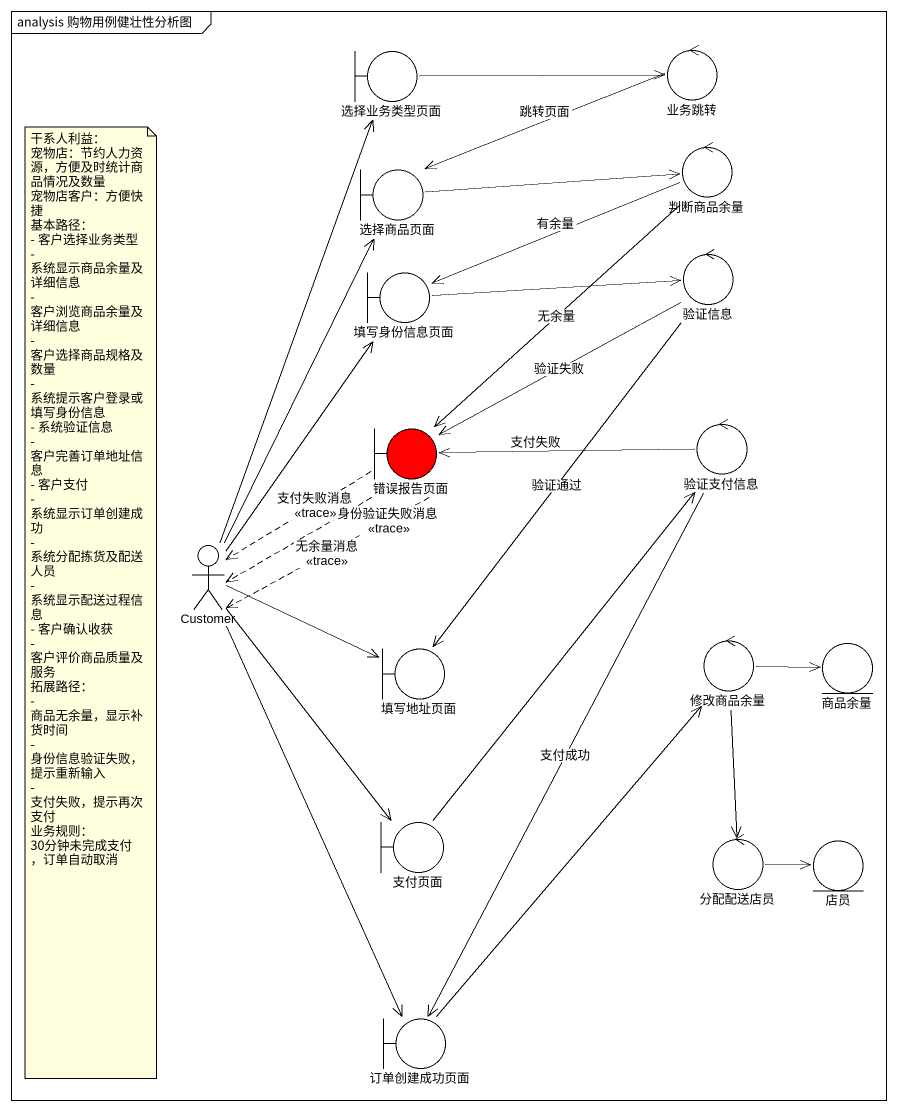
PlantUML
@startuml
mainframe analysis 购物用例健壮性分析图
boundary 选择业务类型页面
control 业务跳转
control 判断商品余量
boundary 选择商品页面
control 验证信息
boundary 填写身份信息页面
boundary 错误报告页面 #FF0000
control 验证支付信息
actor Customer
boundary 填写地址页面
control 修改商品余量
entity 商品余量
boundary 支付页面
control 分配配送店员
entity 店员
boundary 订单创建成功页面
选择业务类型页面 -right-> 业务跳转
业务跳转 -left-> 选择商品页面 : 跳转页面
判断商品余量 -left-> 填写身份信息页面 : 有余量
判断商品余量 --> 错误报告页面 : 无余量
选择商品页面 -right-> 判断商品余量
验证信息 -left-> 错误报告页面 : 验证失败
验证信息 --> 填写地址页面 : 验证通过
填写身份信息页面 -right-> 验证信息
错误报告页面 ..> Customer : 支付失败消息\n<<trace>>
错误报告页面 ..> Customer : 无余量消息\n<<trace>>
错误报告页面 ..> Customer : 身份验证失败消息\n<<trace>>
验证支付信息 -left-> 错误报告页面 : 支付失败
验证支付信息 --> 订单创建成功页面 : 支付成功
Customer -up-> 选择业务类型页面
Customer -up-> 选择商品页面
Customer -up-> 填写身份信息页面
Customer -right-> 填写地址页面
Customer --> 支付页面
Customer --> 订单创建成功页面
修改商品余量 -right-> 商品余量
修改商品余量 --> 分配配送店员
支付页面 -up-> 验证支付信息
分配配送店员 -right-> 店员
订单创建成功页面 -up-> 修改商品余量
note as N1
  干系人利益：
  宠物店：节约人力资源，方便及时统计商品情况及数量
  宠物店客户：方便快捷
  基本路径：
  - 客户选择业务类型
  - 系统显示商品余量及详细信息
  - 客户浏览商品余量及详细信息
  - 客户选择商品规格及数量
  - 系统提示客户登录或填写身份信息
  - 系统验证信息
  - 客户完善订单地址信息
  - 客户支付
  - 系统显示订单创建成功
  - 系统分配拣货及配送人员
  - 系统显示配送过程信息
  - 客户确认收获
  - 客户评价商品质量及服务
  拓展路径：
  - 商品无余量，显示补货时间
  - 身份信息验证失败，提示重新输入
  - 支付失败，提示再次支付
  业务规则：
  30分钟未完成支付，订单自动取消
end note
@enduml
